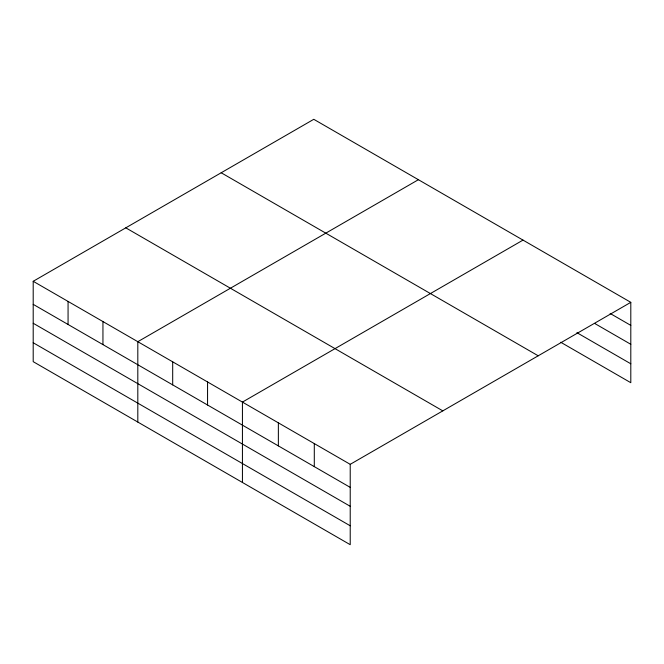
<?xml version="1.0" encoding="UTF-8"?>
<svg xmlns="http://www.w3.org/2000/svg" width="664" height="664" viewBox="0 0 664 664"><rect width="100%" height="100%" fill="white"/><g stroke="black" fill="none" stroke-linecap="round" stroke-linejoin="round"><path stroke-width="1" d="M33.2 281.295L350.218 464.327L350.218 544.696L33.2 361.664L33.2 281.295L313.781 119.304L630.8 302.336L630.8 382.705L560.74 342.259M418.395 179.703L137.813 341.694L137.813 422.063M523.016 240.102L242.435 402.093L242.435 482.462M350.218 464.327L630.8 302.336M610.141 313.458L630.8 325.385M594.869 323.559L630.8 344.301M576.908 332.672L630.8 363.789M221.187 172.764L538.205 355.796M125.795 227.835L442.813 410.867M33.2 304.344L350.218 487.376M33.2 323.26L350.218 506.292M33.2 342.748L350.218 525.78M314.296 443.585L314.296 466.634M278.365 422.835L278.365 445.893M207.558 381.958L207.558 405.015M172.69 361.83L172.69 384.879M102.945 321.559L102.945 344.608M68.068 301.431L68.068 324.48"/></g></svg>
